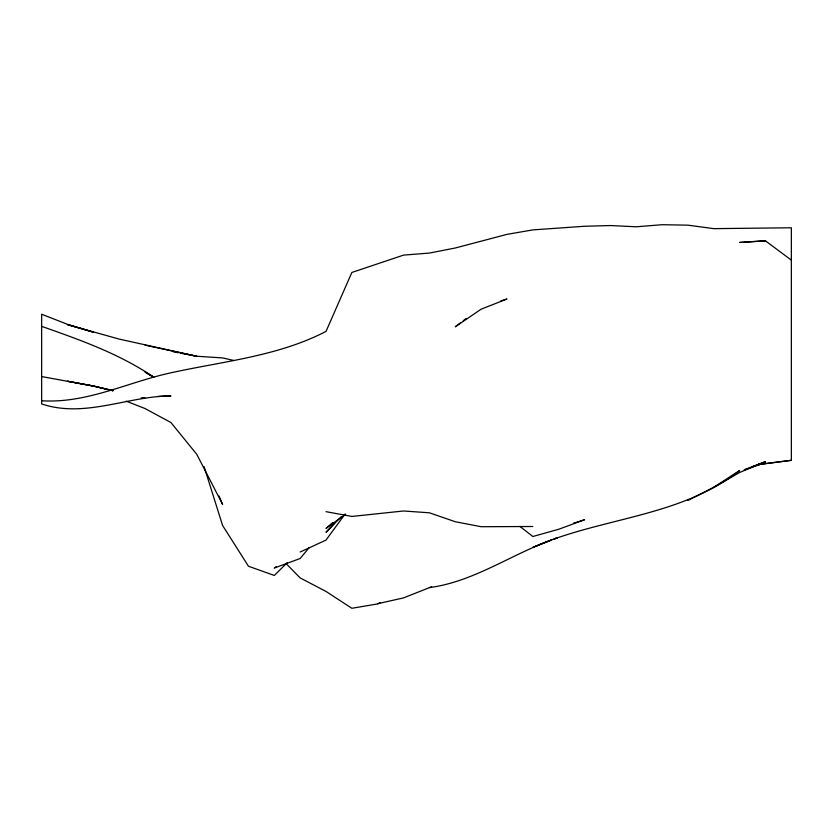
<?xml version="1.0" encoding="UTF-8"?>
<svg xmlns="http://www.w3.org/2000/svg" width="833" height="833" viewBox="0 0 833 833"><rect width="100%" height="100%" fill="white"/><g stroke="black" fill="none" stroke-linecap="round" stroke-linejoin="round"><path stroke-width="1.25" d="M345.029 514.086L326.015 540.076L300.172 551.998M309.053 547.781L300.172 558.485L274.317 568.033L276.379 566.586M334.637 523.103L326.015 532.287L341.176 516.752M287.239 562.692L274.317 575.447L248.463 566.242L222.609 525.508L204.095 466.657M332.721 522.541L326.015 528.414L345.664 514.221M460.253 323.006L455.276 326.807L481.13 309.178L506.985 299.016L500.831 300.921M463.231 320.726L466.22 318.445M687.943 500.425L713.798 487.243L739.642 470.51C679.738 517.595 600.458 517.283 532.828 547.437L551.633 539.982C510.483 554.83 473.477 581.767 429.422 587.598M713.798 487.243L739.642 472.498L765.496 461.576L744.348 469.739M379.973 602.769L377.724 603.904L351.87 608.288L326.015 591.451L300.172 577.935L285.906 563.389M431.671 586.755L403.578 597.886L377.724 603.706M744.348 469.916L765.496 462.554L758.113 464.627L791.35 460.316L791.35 227.773L713.798 228.648L687.943 225.16L662.089 224.712L636.235 226.784L610.391 225.545L584.537 226.264L532.828 229.898L506.985 234.365L455.276 247.995L429.422 253.065L403.578 255.106L351.87 272.453L326.015 331.409C277.805 356.378 223.161 361.262 170.911 372.82C127.834 382.118 86.913 403.651 41.65 400.756M573.458 523.207L584.537 519.761L558.683 529.267L532.828 536.514L519.907 526.373M753.188 466.23L765.496 462.961L758.113 464.533L791.35 460.316M758.113 464.522L765.496 463.221M765.496 240.737L739.642 242.455L765.496 240.872L791.35 260.115M141.183 397.862L143.765 397.737M157.978 396.466L170.911 395.914C127.543 396.112 84.695 418.416 41.65 403.932L41.65 314.239L67.504 324.329L93.358 332.169L67.504 324.672L119.202 339.093L196.765 356.253L222.609 357.919L233.688 360.439M532.828 526.508L481.13 526.716L455.276 521.729L429.422 512.805L403.578 510.983L351.87 516.439L326.015 511.67M142.599 397.757L145.057 398.195L142.599 397.612M41.65 376.558L93.358 386.023L113.049 390.625M173.368 351.807L178.293 352.744M180.761 353.223L196.765 356.274L145.057 345.185M41.65 326.349C80.385 339.999 119.473 353.827 153.678 377.099M126.252 401.183L145.057 408.555L170.911 422.508L196.765 454.308L222.609 504.423L219.069 496.041M557.506 537.67L553.987 539.107L557.506 537.66M93.358 386.043L67.504 381.233L93.358 386.023L113.049 390.76L93.358 386.043M153.678 377.182L145.057 372.039L153.678 377.234"/></g></svg>
